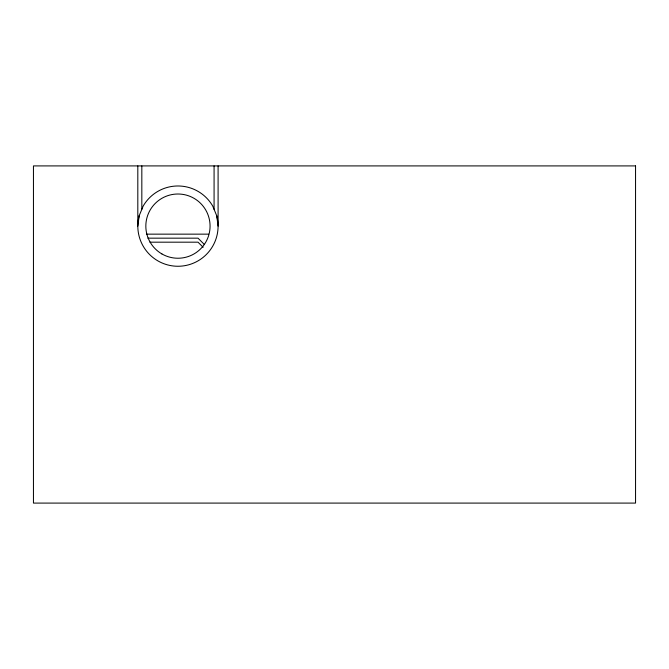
<?xml version="1.0" encoding="UTF-8"?>
<svg xmlns="http://www.w3.org/2000/svg" width="669" height="669" viewBox="0 0 669 669"><rect width="100%" height="100%" fill="white"/><g stroke="black" fill="none" stroke-linecap="round" stroke-linejoin="round"><path stroke-width="1" d="M218.094 165.912L218.094 226.122L216.723 215.736L212.717 206.052A40.14 40.14 0 0 0 143.191 206.052L139.185 215.736L137.814 226.122L137.814 165.912M146.411 234.15L208.628 234.15M147.874 238.164L198.024 238.164L204.471 244.611M149.965 242.178L198.024 242.178L203.133 247.287M214.08 165.912L214.08 209.347M141.828 165.912L141.828 209.347M216.723 215.736A40.14 40.14 0 0 1 177.954 266.262A40.14 40.14 0 0 1 139.185 215.736M635.55 165.912L33.45 165.912L33.45 503.088L635.55 503.088L635.55 165.912M161.898 253.936A32.112 32.112 0 0 0 210.066 226.122A32.112 32.112 0 0 0 161.898 198.308A32.112 32.112 0 0 0 161.898 253.936"/></g></svg>
